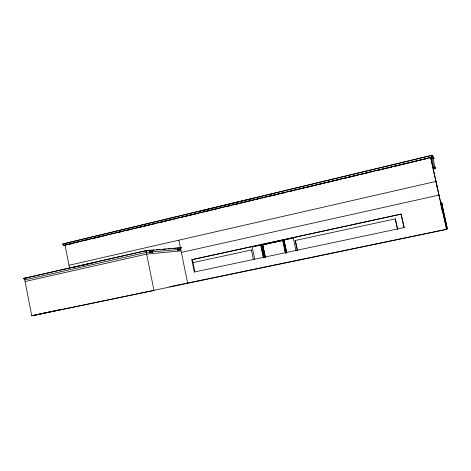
<?xml version="1.0" encoding="UTF-8"?>
<svg xmlns="http://www.w3.org/2000/svg" width="471" height="471" viewBox="0 0 471 471"><rect width="100%" height="100%" fill="white"/><g stroke="black" fill="none" stroke-linecap="round" stroke-linejoin="round"><path stroke-width="0.71" d="M445.172 229.312L446.272 229.083M444.93 229.041L444.871 229.683L169.472 286.78M254.676 259.003L252.173 247.057L282.217 240.522L283.006 241.046L282.035 240.292L262.524 244.543L261.947 245.479L264.461 257.454M148.718 250.519L145.451 250.713L146.31 252.397L153.993 290.489L31.722 315.805L24.792 279.886L23.55 278.473L145.451 250.713L150.278 250.166L149.584 252.109L149.943 252.656L150.691 252.586L150.82 251.997M447.326 228.8L447.403 228.512L447.368 228.853L446.249 229.024M27.277 277.866L24.268 278.237L24.792 279.886L146.31 252.397L147.011 250.431L145.692 250.766M177.543 248.111L178.968 247.793L179.663 249.76L177.62 250.136L177.314 249.636L177.95 247.876L149.961 250.413M178.968 247.793L181.376 247.593L180.74 249.33L152.174 251.873M66.429 245.126L63.626 245.267L62.496 244.025L431.418 155.359L432.625 155.195L431.819 157.179L434.103 168.865M432.019 158.209L432.137 158.709L433.891 158.291L432.101 158.544L432.625 155.195M434.768 167.223L434.674 166.681L435.593 168.43L433.991 168.3L434.097 168.777L435.593 168.43L434.074 168.659L434.639 166.475L433.179 158.297M261.464 244.09L260.799 245.155L263.466 257.867M261.599 244.243L260.799 245.155L263.566 257.443M282.041 240.387L262.706 244.737L262.212 245.538L264.737 257.578M264.973 257.537L262.447 245.515L262.948 244.714M265.208 257.496L262.688 245.485L263.295 244.467M263.419 244.667L262.924 245.462L265.444 257.454M441.992 204.891L441.604 202.383L440.585 202.33L446.549 229.036M150.467 251.067L151.515 250.06L152.245 252.232L150.691 252.586M282.035 240.292L282.959 240.911L285.361 253.215M282.777 239.621L284.107 240.098L286.821 252.933M198.403 211.667L200.54 211.138M204.108 210.26L206.251 209.73M207.682 209.383L216.242 207.275M217.673 206.922L243.407 200.728M72.128 267.693L93.494 262.818M430.141 155.848L64.032 243.707L65.328 243.648M59.888 309.688L34.112 315.299L446.667 229.324L430.659 157.579L65.01 245.038L69.508 267.964M72.475 243.407L69.62 244.09L71.021 244.019M73.9 243.065L78.18 242.041M83.885 240.675L88.165 239.657M91.733 238.803L96.013 237.778M97.438 237.437L101.718 236.413M103.143 236.071L105.999 235.388M117.326 232.68L121.577 231.667M127.241 230.313L131.486 229.295M137.149 227.94L141.394 226.928M142.813 226.586L145.645 225.909M147.058 225.574L154.847 223.707M158.386 222.865L159.31 222.642M160.729 222.306L162.854 221.794M164.267 221.458L167.105 220.781M168.518 220.44L172.775 219.421M174.188 219.086L177.025 218.409M179.857 217.732L182.695 217.049M184.108 216.713L188.359 215.694M189.778 215.359L192.615 214.682M194.028 214.34L198.279 213.322M203.949 211.968L206.787 211.291M207.493 211.12L208.459 210.89M209.171 210.72L210.596 210.378M212.015 210.037L216.289 209.018M217.708 208.677L219.845 208.17M225.538 206.804L229.807 205.786M235.494 204.426L239.763 203.407M241.187 203.066L244.031 202.383M245.456 202.041L249.724 201.023M251.149 200.681L253.28 200.175M254.705 199.834L257.549 199.151M258.973 198.809L259.986 198.568M262.836 197.891L265.679 197.208M267.104 196.866L271.378 195.848M272.797 195.506L279.203 193.975M280.628 193.634L284.896 192.615M290.589 191.25L294.864 190.231M296.283 189.89L299.132 189.212M300.557 188.871L304.825 187.847M306.25 187.505L311.231 186.316M311.943 186.145L313.003 185.892M313.721 185.721L316.571 185.038M318.002 184.697L320.857 184.014M322.282 183.672L324.425 183.16M325.85 182.819L330.13 181.8M331.56 181.459L334.41 180.776M335.841 180.434L340.121 179.41M345.832 178.044L347.969 177.532M349.4 177.19L352.249 176.507M353.68 176.166L357.96 175.141M359.385 174.8L363.665 173.775M365.096 173.44L367.951 172.757M371.225 171.974L373.144 171.515M377.383 170.496L381.616 169.483M383.029 169.148L385.855 168.471M387.268 168.135L391.507 167.123M392.914 166.787L401.392 164.756M402.805 164.42L407.038 163.408M408.451 163.072L411.277 162.395M412.69 162.059L416.923 161.047M418.336 160.705L421.162 160.028M422.575 159.693L425.395 159.015M244.838 200.393L247.705 199.728M249.141 199.392L253.439 198.385M259.168 197.043L261.317 196.542M269.2 194.694L271.349 194.193M68.984 265.285L435.975 181.412L437.53 188.865M144.98 250.931L23.55 278.473L24.998 278.29M149.943 252.656L152.245 252.232L151.091 251.903M25.11 281.517L146.658 254.122L181.052 250.86M179.957 247.911L181.376 247.593M177.62 250.136L179.663 249.76L178.639 249.63M181.364 252.385L439.025 195.071M180.723 284.449L181.117 284.36M440.927 203.843L441.91 203.755L447.373 228.865L441.751 203.666M191.791 259.704L401.086 214.093L404.153 227.564L194.305 272.002L191.791 259.704L401.192 214.122M283.601 240.216L293.292 238.108L296.024 250.984M263.183 244.69L282.647 240.481L282.005 240.54M192.551 262.706L251.779 249.924L251.402 249.971L253.457 259.798M297.248 250.531L295.117 240.51L395.293 218.868L397.595 229.348M31.722 315.805L53.188 311.131M54.618 310.825L57.48 310.201M194.305 272.002L194.876 271.897L192.362 259.621M83.438 264.908L84.874 264.749M262.447 245.515L261.947 245.479M262.688 245.485L265.22 257.319M295.117 240.51L295.417 240.481L297.537 250.484M146.31 252.397L149.972 252.073M150.679 250.354L154.264 250.054M156.419 249.871L160.01 249.577M162.165 249.395L165.751 249.094M167.906 248.918L171.497 248.617M173.652 248.435L176.519 248.199M404.153 227.564L401.086 214.093M108.848 234.705L110.291 234.67M434.527 168.371L435.593 168.43M177.314 249.636L179.057 249.813L177.95 247.876M149.584 252.109L151.503 252.303L150.278 250.166M433.956 168.141L435.569 168.306L434.639 166.475M431.966 157.926L433.862 158.121L432.761 155.96M151.132 252.091L152.245 252.232M395.293 218.868L397.495 229.359M432.596 158.015L433.891 158.291L432.814 156.248M433.915 167.941L435.569 168.306M441.986 204.237L441.592 203.113M283.059 239.398L284.107 240.098M282.894 239.415L283.948 240.116L286.668 252.956M441.668 202.807L441.409 202.147L441.933 204.502L441.604 202.383M62.796 243.848L63.626 245.267L431.819 157.179L431.418 155.359M446.42 228.723L446.667 229.324M440.061 200.228L430.659 157.579M440.22 200.94L440.538 202.365M441.215 206.386L440.579 203.543L440.668 203.978M441.527 207.811L442.163 210.655M434.056 173.075L434.421 174.806M283.725 240.257L286.403 252.909M282.959 240.911L285.514 252.998M178.874 240.175L187.617 283.018M441.839 203.448L441.816 204.096L441.839 203.448M433.891 158.291L432.643 158.238L433.891 158.291"/></g></svg>
